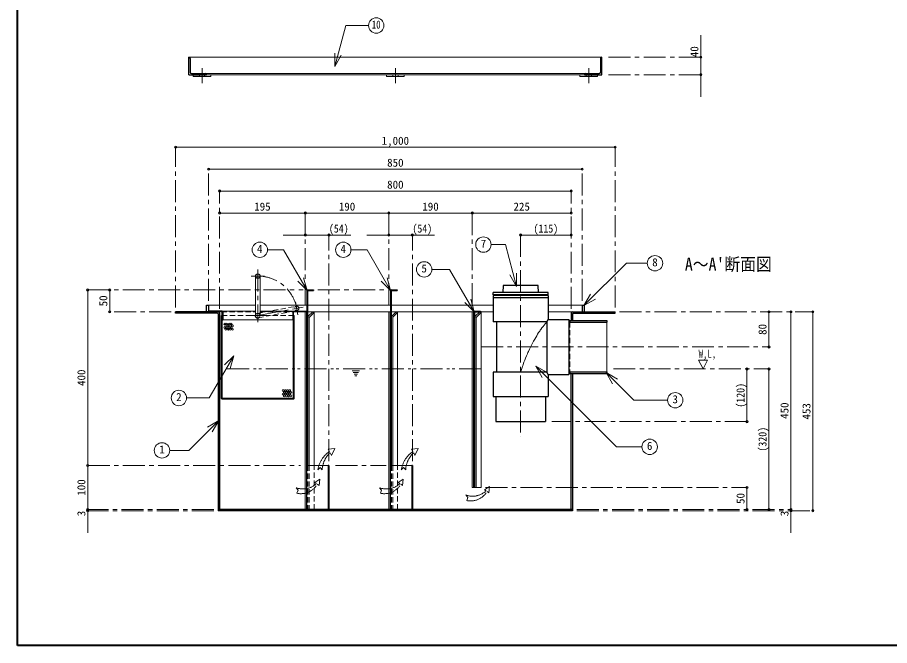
# Model space of a CAD drawing. Units: millimetres at full size, sheet at 1:10. Extents: x -2096 to 1954, y -1296 to 1514.
# Drawn here: x -2096 to -112, y -1296 to 135 of the extents above; entities that cross this region are included whole.
import ezdxf
from ezdxf.enums import TextEntityAlignment as Align

# ---------------------------------------------------------------- set-up
doc = ezdxf.new("R2010")
doc.units = ezdxf.units.MM
doc.header["$LTSCALE"] = 10
doc.header["$PDMODE"] = 32
doc.header["$PDSIZE"] = 5
for name, pattern in [('CHAIN1', [8, 5, -1, 1, -1]), ('DASHED1', [1.8, 1.2, -0.6]), ('DOUBLE_CHAIN1', [8.8, 5, -1, 0.6, -0.6, 0.6, -1])]:
    doc.linetypes.add(name, pattern=pattern)
doc.layers.add('0-0_ﾚｲﾔ1', color=4, linetype='Continuous', lineweight=9)
doc.styles.add('ＭＳ ゴシック', font='')
doc.styles.get('ＭＳ ゴシック').set_extended_font_data('MS Gothic')

msp = doc.modelspace()

# ---------------------------------------------------------------- linework, layer by layer
at = {"layer": '0-0_ﾚｲﾔ1', "color": 1, "lineweight": 40}
for p, q in [((-2096.22, -1295.95), (-2096.22, 1514.05)), ((1953.78, -1295.95), (-2096.22, -1295.95))]:
    msp.add_line(p, q, dxfattribs=at)
at = {"layer": '0-0_ﾚｲﾔ1', "color": 7, "lineweight": 18}
for p, q in [((-1374.26, 22.9), (-1349.29, 116.11)), ((-1349.29, 116.11), (-1297.29, 116.11)), ((-766.22, 44.05), (-1706.22, 44.05)), ((-1374.26, 22.9), (-1374.26, 52.9)), ((-1374.26, 22.9), (-1359.26, 48.88)), ((-1669.22, 7.05), (-803.22, 7.05)), ((-1666.22, 4.05), (-806.22, 4.05)), ((-1490.76, -394.58), (-1527.23, -394.58)), ((-1437.3, -487.18), (-1490.76, -394.58)), ((-1300.76, -394.58), (-1337.23, -394.58)), ((-1247.3, -487.18), (-1300.76, -394.58)), ((-1018.43, -382.78), (-986.01, -382.78)), ((-960.52, -477.88), (-986.01, -382.78)), ((-807.16, -521.84), (-710.6, -425.28)), ((-663, -425.28), (-710.6, -425.28)), ((-1554.22, -454.45), (-1554.22, -544.45)), ((-1544.22, -454.45), (-1544.22, -544.45)), ((-1153.21, -439.27), (-1112.79, -439.27)), ((-1056.97, -535.96), (-1112.79, -439.27)), ((-960.52, -477.88), (-975.52, -451.9)), ((-960.52, -477.88), (-960.52, -447.88)), ((-1437.3, -487.18), (-1458.52, -465.97)), ((-1437.3, -487.18), (-1445.07, -458.2)), ((-1247.3, -487.18), (-1268.52, -465.97)), ((-1247.3, -487.18), (-1255.07, -458.2)), ((-807.16, -521.84), (-792.16, -495.86)), ((-1056.97, -535.96), (-1078.18, -514.75)), ((-1056.97, -535.96), (-1064.73, -506.98)), ((-807.16, -521.84), (-781.18, -506.84)), ((-1441.22, -985.95), (-1441.22, -535.95)), ((-1439.22, -535.95), (-1438.22, -535.95)), ((-1438.22, -985.95), (-1438.22, -535.95)), ((-1435.22, -548.2), (-1435.22, -885.95)), ((-1434.34, -546.08), (-1424.22, -535.95)), ((-1432.22, -548.82), (-1432.22, -885.95)), ((-1431.78, -547.76), (-1422.09, -538.08)), ((-1424.22, -535.95), (-1422.09, -538.08)), ((-1251.22, -535.95), (-1248.22, -535.95)), ((-1251.22, -985.95), (-1251.22, -535.95)), ((-1248.22, -985.95), (-1248.22, -535.95)), ((-1245.22, -548.2), (-1245.22, -885.95)), ((-1244.34, -546.08), (-1234.22, -535.95)), ((-1242.22, -548.82), (-1242.22, -885.95)), ((-1241.78, -547.76), (-1232.09, -538.08)), ((-1234.22, -535.95), (-1232.09, -538.08)), ((-1061.22, -535.95), (-1058.22, -535.95)), ((-1061.22, -935.95), (-1061.22, -535.95)), ((-1058.22, -935.95), (-1058.22, -535.95)), ((-1055.22, -548.2), (-1055.22, -935.95)), ((-1054.34, -546.08), (-1044.22, -535.95)), ((-1052.22, -548.82), (-1052.22, -935.95)), ((-1051.78, -547.76), (-1042.09, -538.08)), ((-1044.22, -535.95), (-1042.09, -538.08)), ((-755.22, -559.35), (-755.22, -672.55)), ((-1604.03, -635.78), (-1659.65, -732.12)), ((-1604.03, -635.78), (-1625.25, -656.99)), ((-1604.03, -635.78), (-1611.8, -664.76)), ((-546.22, -645.95), (-526.22, -645.95)), ((-536.22, -665.95), (-546.22, -645.95)), ((-536.22, -665.95), (-526.22, -645.95)), ((-916.92, -659.39), (-901.92, -685.37)), ((-916.92, -659.39), (-890.94, -674.39)), ((-916.92, -659.39), (-732.96, -843.35)), ((-756.8, -674.18), (-741.8, -700.16)), ((-756.8, -674.18), (-730.81, -689.18)), ((-1711.3, -732.12), (-1659.65, -732.12)), ((-1638.06, -783.58), (-1705.95, -851.46)), ((-1638.06, -783.58), (-1664.04, -798.58)), ((-1638.06, -783.58), (-1653.06, -809.56)), ((-1749.79, -851.46), (-1705.95, -851.46)), ((-675.06, -843.35), (-732.96, -843.35)), ((-1437.47, -885.95), (-1437.47, -985.95)), ((-1435.97, -885.95), (-1388.97, -885.95)), ((-1247.47, -885.95), (-1247.47, -985.95)), ((-1245.97, -885.95), (-1198.97, -885.95)), ((-1058.22, -935.95), (-1061.22, -935.95)), ((-1052.22, -935.95), (-1055.22, -935.95))]:
    msp.add_line(p, q, dxfattribs=at)
at = {"layer": '0-0_ﾚｲﾔ1'}
for p, q in [((-541.22, 94.05), (-541.22, -45.95)), ((-1696.22, 0.05), (-1696.22, 4.05)), ((-1696.22, 0.05), (-1656.22, 0.05)), ((-1656.22, 0.05), (-1656.22, 4.05)), ((-1256.22, 0.05), (-1256.22, 4.05)), ((-1256.22, 0.05), (-1216.22, 0.05)), ((-1216.22, 0.05), (-1216.22, 4.05)), ((-816.22, 0.05), (-816.22, 4.05)), ((-816.22, 0.05), (-776.22, 0.05)), ((-776.22, 0.05), (-776.22, 4.05)), ((-1736.22, -160.95), (-736.22, -160.95)), ((-811.22, -210.95), (-1661.22, -210.95)), ((-1636.22, -260.95), (-836.22, -260.95)), ((-1636.22, -310.95), (-1441.22, -310.95)), ((-1441.22, -310.95), (-1251.22, -310.95)), ((-1251.22, -310.95), (-1061.22, -310.95)), ((-1061.22, -310.95), (-836.22, -310.95)), ((-1491.22, -360.95), (-1337.47, -360.95)), ((-1301.22, -360.95), (-1147.47, -360.95)), ((-951.22, -360.95), (-836.22, -360.95)), ((-1936.22, -485.95), (-1936.22, -885.95)), ((-1886.22, -535.95), (-1886.22, -485.95)), ((-1661.22, -520.95), (-1554.22, -520.95)), ((-1630.72, -534.45), (-1554.22, -534.45)), ((-1544.22, -520.95), (-1437.47, -520.95)), ((-1544.22, -534.45), (-1467.72, -534.45)), ((-1435.97, -520.95), (-1247.47, -520.95)), ((-1245.97, -520.95), (-1013.72, -520.95)), ((-888.72, -520.95), (-811.22, -520.95)), ((-1629.22, -554.45), (-1469.22, -554.45)), ((-1438.22, -535.95), (-1437.47, -535.95)), ((-1435.97, -535.95), (-1251.22, -535.95)), ((-1421.22, -885.95), (-1421.22, -535.95)), ((-1248.22, -535.95), (-1247.47, -535.95)), ((-1245.97, -535.95), (-1061.22, -535.95)), ((-1231.22, -885.95), (-1231.22, -535.95)), ((-1058.22, -535.95), (-1057.47, -535.95)), ((-1042.47, -535.95), (-1013.72, -535.95)), ((-1041.22, -935.95), (-1041.22, -535.95)), ((-833.22, -535.95), (-888.72, -535.95)), ((-386.22, -535.95), (-386.22, -615.95)), ((-336.22, -535.95), (-336.22, -985.95)), ((-286.22, -988.95), (-286.22, -535.95)), ((-436.22, -785.95), (-436.22, -665.95)), ((-386.22, -665.95), (-386.22, -985.95)), ((-1936.22, -885.95), (-1936.22, -985.95)), ((-1058.22, -935.95), (-1057.47, -935.95)), ((-1055.97, -935.95), (-1055.22, -935.95)), ((-1052.22, -935.95), (-1041.22, -935.95)), ((-436.22, -985.95), (-436.22, -935.95)), ((-1936.22, -985.95), (-1936.22, -1038.95)), ((-336.22, -985.95), (-336.22, -1038.95))]:
    msp.add_line(p, q, dxfattribs=at)
at = {"layer": '0-0_ﾚｲﾔ1', "color": 5, "lineweight": 25}
for p, q in [((-1706.22, 4.05), (-1706.22, 44.05)), ((-1703.22, 41.05), (-1703.22, 10.05)), ((-769.22, 41.05), (-769.22, 10.05)), ((-766.22, 4.05), (-766.22, 44.05)), ((-1706.22, 4.05), (-1666.22, 4.05)), ((-1700.22, 7.05), (-1669.22, 7.05)), ((-806.22, 4.05), (-766.22, 4.05)), ((-803.22, 7.05), (-772.22, 7.05)), ((-1437.47, -487.45), (-1437.47, -885.95)), ((-1435.97, -485.95), (-1422.47, -485.95)), ((-1435.97, -488.2), (-1435.97, -885.95)), ((-1435.22, -487.45), (-1422.47, -487.45)), ((-1422.47, -485.95), (-1422.47, -487.45)), ((-1247.47, -487.45), (-1247.47, -885.95)), ((-1245.97, -485.95), (-1232.47, -485.95)), ((-1245.97, -488.2), (-1245.97, -885.95)), ((-1245.22, -487.45), (-1232.47, -487.45)), ((-1232.47, -485.95), (-1232.47, -487.45)), ((-888.72, -491.95), (-1013.72, -491.95)), ((-888.72, -497.45), (-888.72, -491.95)), ((-888.72, -498.45), (-1013.72, -498.45)), ((-1013.72, -498.45), (-1013.72, -558.45)), ((-1013.72, -503.45), (-888.72, -503.45)), ((-888.72, -498.45), (-888.72, -553.45)), ((-1661.22, -520.95), (-1661.22, -535.95)), ((-1467.72, -534.45), (-1439.22, -534.45)), ((-1439.22, -535.95), (-1439.22, -534.45)), ((-1055.97, -534.45), (-1042.47, -534.45)), ((-1042.47, -534.45), (-1042.47, -535.95)), ((-811.22, -520.95), (-806.22, -520.95)), ((-811.22, -520.95), (-811.22, -535.95)), ((-806.22, -535.95), (-806.22, -520.95)), ((-1736.22, -538.95), (-1736.22, -535.95)), ((-1631.47, -535.95), (-1736.22, -535.95)), ((-1640.72, -538.95), (-1736.22, -538.95)), ((-1639.22, -540.45), (-1639.22, -988.95)), ((-1636.22, -538.95), (-1636.22, -985.95)), ((-1631.72, -544.45), (-1630.72, -544.45)), ((-1631.72, -733.45), (-1631.72, -544.45)), ((-1630.72, -732.95), (-1630.72, -536.7)), ((-1630.72, -554.45), (-1629.22, -554.45)), ((-1629.22, -535.95), (-1629.22, -554.45)), ((-1469.22, -535.95), (-1469.22, -554.45)), ((-1469.22, -554.45), (-1467.72, -554.45)), ((-1467.72, -732.95), (-1467.72, -536.7)), ((-1467.72, -544.45), (-1466.72, -544.45)), ((-1439.22, -535.95), (-1466.97, -535.95)), ((-1466.72, -733.45), (-1466.72, -544.45)), ((-1057.47, -535.95), (-1057.47, -935.95)), ((-1055.97, -536.7), (-1055.97, -935.95)), ((-1055.22, -535.95), (-1042.47, -535.95)), ((-891.22, -558.45), (-888.72, -553.45)), ((-888.72, -553.45), (-841.22, -553.45)), ((-841.22, -553.45), (-841.22, -678.45)), ((-839.22, -555.45), (-755.22, -555.45)), ((-839.22, -555.45), (-839.22, -559.35)), ((-836.22, -538.95), (-836.22, -555.45)), ((-833.22, -535.95), (-736.22, -535.95)), ((-833.22, -540.45), (-833.22, -555.45)), ((-831.72, -538.95), (-736.22, -538.95)), ((-755.22, -555.45), (-755.22, -559.35)), ((-736.22, -538.95), (-736.22, -535.95)), ((-891.22, -558.45), (-1013.72, -558.45)), ((-1006.22, -558.45), (-1006.22, -673.45)), ((-891.22, -558.45), (-891.22, -673.45)), ((-841.22, -559.35), (-755.22, -559.35)), ((-891.22, -673.45), (-1013.72, -673.45)), ((-888.72, -678.45), (-891.22, -673.45)), ((-841.22, -672.55), (-755.22, -672.55)), ((-839.22, -672.55), (-839.22, -676.45)), ((-755.22, -672.55), (-755.22, -676.45)), ((-888.72, -678.45), (-841.22, -678.45)), ((-888.72, -678.45), (-888.72, -728.45)), ((-839.22, -676.45), (-755.22, -676.45)), ((-836.22, -985.95), (-836.22, -676.45)), ((-833.22, -676.45), (-833.22, -988.95)), ((-1468.22, -733.45), (-1630.22, -733.45)), ((-1007.72, -728.45), (-1007.72, -785.95)), ((-894.72, -728.45), (-894.72, -785.95)), ((-1467.72, -734.45), (-1630.72, -734.45)), ((-1007.72, -785.95), (-894.72, -785.95)), ((-1435.97, -885.95), (-1437.47, -885.95)), ((-1388.97, -885.95), (-1388.97, -985.95)), ((-1387.47, -885.95), (-1388.97, -885.95)), ((-1387.47, -885.95), (-1387.47, -985.95)), ((-1245.97, -885.95), (-1247.47, -885.95)), ((-1198.97, -885.95), (-1198.97, -985.95)), ((-1197.47, -885.95), (-1198.97, -885.95)), ((-1197.47, -885.95), (-1197.47, -985.95)), ((-1055.97, -935.95), (-1057.47, -935.95)), ((-833.22, -985.95), (-1639.22, -985.95)), ((-833.22, -988.95), (-1639.22, -988.95))]:
    msp.add_line(p, q, dxfattribs=at)
at = {"layer": '0-0_ﾚｲﾔ1', "linetype": 'CHAIN1'}
for p, q in [((-541.22, 44.05), (-751.22, 44.05)), ((-1676.22, -14.95), (-1676.22, 19.05)), ((-1236.22, -14.95), (-1236.22, 19.05)), ((-796.22, -14.95), (-796.22, 19.05)), ((-541.22, 4.05), (-751.22, 4.05)), ((-1736.22, -525.95), (-1736.22, -160.95)), ((-736.22, -525.95), (-736.22, -160.95)), ((-1661.22, -510.95), (-1661.22, -210.95)), ((-811.22, -510.95), (-811.22, -210.95)), ((-1636.22, -528.95), (-1636.22, -260.95)), ((-836.22, -528.95), (-836.22, -260.95)), ((-1441.22, -520.95), (-1441.22, -310.95)), ((-1251.22, -520.95), (-1251.22, -310.95)), ((-1061.22, -520.95), (-1061.22, -310.95)), ((-1387.47, -875.95), (-1387.47, -360.95)), ((-1197.47, -875.95), (-1197.47, -360.95)), ((-951.22, -360.95), (-951.22, -820.95)), ((-1564.22, -454.45), (-1534.22, -454.45)), ((-1549.22, -439.45), (-1549.22, -559.45)), ((-1936.22, -485.95), (-1445.97, -485.95)), ((-1412.47, -485.95), (-1255.97, -485.95)), ((-1457.99, -542.8), (-1463.46, -513.3)), ((-1549.22, -544.45), (-1445.98, -525.31)), ((-1746.22, -535.95), (-1886.22, -535.95)), ((-1564.22, -544.45), (-1534.22, -544.45)), ((-726.22, -535.95), (-286.22, -535.95)), ((-1041.22, -615.95), (-386.22, -615.95)), ((-740.22, -665.95), (-386.22, -665.95)), ((-436.22, -785.95), (-880.22, -785.95)), ((-1936.22, -885.95), (-1452.47, -885.95)), ((-1372.47, -885.95), (-1257.47, -885.95)), ((-1031.22, -935.95), (-436.22, -935.95)), ((-1649.22, -985.95), (-1936.22, -985.95)), ((-1649.22, -988.95), (-1936.22, -988.95)), ((-823.22, -985.95), (-336.22, -985.95)), ((-823.22, -988.95), (-286.22, -988.95))]:
    msp.add_line(p, q, dxfattribs=at)
at = {"layer": '0-0_ﾚｲﾔ1', "linetype": 'DASHED1'}
for p, q in [((-1682.22, 0.05), (-1682.22, 4.05)), ((-1670.22, 0.05), (-1670.22, 4.05)), ((-1242.22, 0.05), (-1242.22, 4.05)), ((-1230.22, 0.05), (-1230.22, 4.05)), ((-802.22, 0.05), (-802.22, 4.05)), ((-790.22, 0.05), (-790.22, 4.05)), ((-1550.13, -539.54), (-1461.64, -523.13)), ((-1548.3, -549.37), (-1459.81, -532.96)), ((-1631.47, -535.95), (-1554.22, -535.95)), ((-1630.72, -544.45), (-1564.22, -544.45)), ((-1544.22, -535.95), (-1466.97, -535.95)), ((-1467.72, -544.45), (-1534.22, -544.45)), ((-839.22, -559.35), (-839.22, -672.55)), ((-1435.97, -885.95), (-1435.97, -985.95)), ((-1435.22, -885.95), (-1435.22, -985.95)), ((-1432.22, -885.95), (-1432.22, -985.95)), ((-1421.22, -985.95), (-1421.22, -885.95)), ((-1245.97, -885.95), (-1245.97, -985.95)), ((-1245.22, -885.95), (-1245.22, -985.95)), ((-1242.22, -885.95), (-1242.22, -985.95)), ((-1231.22, -985.95), (-1231.22, -885.95))]:
    msp.add_line(p, q, dxfattribs=at)
at = {"layer": '0-0_ﾚｲﾔ1', "linetype": 'DOUBLE_CHAIN1'}
for p, q in [((-1041.22, -665.95), (-1626.22, -665.95)), ((-1318.22, -669.95), (-1334.22, -669.95)), ((-1320.22, -673.95), (-1332.22, -673.95)), ((-1322.22, -677.95), (-1330.22, -677.95)), ((-1324.22, -681.95), (-1328.22, -681.95)), ((-1386.28, -854.17), (-1389.33, -848.42)), ((-1196.28, -854.17), (-1199.33, -848.42)), ((-1384.61, -856.96), (-1381.75, -863.14)), ((-1194.61, -856.96), (-1191.75, -863.14)), ((-1419.58, -924.57), (-1408.4, -916.93)), ((-1419.58, -924.57), (-1416.11, -926.97)), ((-1414.07, -928.39), (-1409.89, -931.28)), ((-1409.89, -931.28), (-1408.4, -916.93)), ((-1229.58, -924.57), (-1218.4, -916.93)), ((-1229.58, -924.57), (-1226.11, -926.97)), ((-1224.07, -928.39), (-1219.89, -931.28)), ((-1219.89, -931.28), (-1218.4, -916.93)), ((-1033.14, -941.05), (-1021.97, -933.41)), ((-1033.14, -941.05), (-1029.67, -943.45)), ((-1027.63, -944.86), (-1023.46, -947.75)), ((-1023.46, -947.75), (-1021.97, -933.41))]:
    msp.add_line(p, q, dxfattribs=at)
at = {"layer": '0-0_ﾚｲﾔ1', "color": 5, "lineweight": 25}
for points in [[(-910.72, -491.95), (-911.22, -475.95), (-991.22, -475.95), (-991.72, -491.95)], [(-888.72, -497.45), (-1013.72, -497.45), (-1013.72, -491.95)], [(-1666.22, -535.95), (-1666.22, -520.95), (-1661.22, -520.95)], [(-1630.72, -534.45), (-1659.22, -534.45), (-1659.22, -535.95)], [(-1013.72, -673.45), (-1013.72, -728.45), (-888.72, -728.45)]]:
    msp.add_lwpolyline(points, dxfattribs=at)
at = {"layer": '0-0_ﾚｲﾔ1'}
msp.add_lwpolyline([(-891.22, -558.45), (-892.69, -560.24), (-895.23, -563.32), (-897.75, -566.42), (-900.24, -569.55), (-902.68, -572.7), (-905.06, -575.9), (-906.41, -577.78), (-907.82, -579.81), (-910.19, -583.35), (-912.49, -586.95), (-914.71, -590.59), (-916.88, -594.27), (-918.99, -597.99), (-920.2, -600.15), (-921.65, -602.79), (-924.11, -607.36), (-926.51, -611.95), (-928.85, -616.58), (-931.13, -621.23), (-933.35, -625.92), (-934.6, -628.65), (-935.86, -631.43), (-937.96, -636.24), (-939.98, -641.08), (-941.93, -645.96), (-943.79, -650.87), (-945.57, -655.81), (-946.56, -658.69), (-947.02, -660.07), (-947.8, -662.46), (-948.56, -664.85), (-949.31, -667.25), (-950.05, -669.66), (-950.79, -672.06), (-951.22, -673.45)], dxfattribs=at)
at = {"layer": '0-0_ﾚｲﾔ1', "color": 7, "lineweight": 18}
msp.add_lwpolyline([(-756.8, -674.18), (-693.8, -737.18), (-616.92, -737.18)], dxfattribs=at)
at = {"layer": '0-0_ﾚｲﾔ1', "linetype": 'DOUBLE_CHAIN1'}
for points in [[(-1389.33, -848.42), (-1374.17, -847.52), (-1381.75, -863.14)], [(-1199.33, -848.42), (-1184.17, -847.52), (-1191.75, -863.14)], [(-1412.69, -895.6), (-1407.57, -890.6), (-1402.81, -895.88)], [(-1222.69, -895.6), (-1217.57, -890.6), (-1212.81, -895.88)], [(-1461.98, -936.5), (-1457.7, -942.37), (-1460.14, -949.18)], [(-1271.98, -936.5), (-1267.7, -942.37), (-1270.14, -949.18)], [(-1075.54, -952.98), (-1071.27, -958.84), (-1073.7, -965.66)]]:
    msp.add_lwpolyline(points, dxfattribs=at)
at = {"layer": '0-0_ﾚｲﾔ1', "color": 7, "lineweight": 18}
for centre in [(-1279.79, 116.11), (-1035.93, -382.78), (-1544.73, -394.58), (-1354.73, -394.58), (-645.5, -425.28), (-1170.71, -439.27), (-1728.8, -732.12), (-599.42, -737.18), (-657.56, -843.35), (-1767.29, -851.46)]:
    msp.add_circle(centre, 17.5, dxfattribs=at)
at = {"layer": '0-0_ﾚｲﾔ1', "color": 5, "lineweight": 25}
msp.add_circle((-1549.22, -454.45), 5, dxfattribs=at)
at = {"layer": '0-0_ﾚｲﾔ1', "linetype": 'DASHED1'}
msp.add_circle((-1460.72, -528.05), 5, dxfattribs=at)
at = {"layer": '0-0_ﾚｲﾔ1'}
for centre in [(-1624.58, -563.71), (-1624.58, -571.71), (-1622.08, -567.71), (-1622.08, -575.71), (-1619.58, -563.71), (-1619.58, -571.71), (-1617.08, -567.71), (-1617.08, -575.71), (-1614.58, -563.71), (-1614.58, -571.71), (-1612.08, -567.71), (-1612.08, -575.71), (-1609.58, -563.71), (-1609.58, -571.71), (-1607.08, -567.71), (-1607.08, -575.71), (-1491.58, -715.26), (-1486.58, -715.26), (-1481.58, -715.26), (-1476.58, -715.26), (-1491.58, -723.26), (-1489.08, -719.26), (-1489.08, -727.26), (-1486.58, -723.26), (-1484.08, -719.26), (-1484.08, -727.26), (-1481.58, -723.26), (-1479.08, -719.26), (-1479.08, -727.26), (-1476.58, -723.26), (-1474.08, -719.26), (-1474.08, -727.26)]:
    msp.add_circle(centre, 2, dxfattribs=at)
at = {"layer": '0-0_ﾚｲﾔ1', "color": 5, "lineweight": 25}
for centre, radius, start, end in [((-1706.22, 41.05), 3, 0, 90), ((-766.22, 41.05), 3, 90, 180), ((-1700.22, 10.05), 3, 180, 270), ((-1669.22, 4.05), 3, 0, 90), ((-803.22, 4.05), 3, 90, 180), ((-772.22, 10.05), 3, 270, 0), ((-1435.97, -487.45), 1.5, 90, 180), ((-1435.22, -488.2), 0.75, 90, 180), ((-1245.97, -487.45), 1.5, 90, 180), ((-1245.22, -488.2), 0.75, 90, 180), ((-1630.72, -535.95), 1.5, 0, 90), ((-1467.72, -535.95), 1.5, 90, 180), ((-1055.97, -535.95), 1.5, 90, 180), ((-1640.72, -540.45), 1.5, 0, 90), ((-1639.22, -538.95), 3, 0, 90), ((-1631.47, -536.7), 0.75, 0, 90), ((-1466.97, -536.7), 0.75, 90, 180), ((-1055.22, -536.7), 0.75, 90, 180), ((-833.22, -538.95), 3, 90, 180), ((-831.72, -540.45), 1.5, 90, 180), ((-1630.72, -733.45), 1, 180, 270), ((-1630.22, -732.95), 0.5, 180, 270), ((-1468.22, -732.95), 0.5, 270, 0), ((-1467.72, -733.45), 1, 270, 0)]:
    msp.add_arc(centre, radius, start, end, dxfattribs=at)
at = {"layer": '0-0_ﾚｲﾔ1', "linetype": 'CHAIN1'}
msp.add_arc((-1549.22, -544.45), 90, 10.50384, 90, dxfattribs=at)
at = {"layer": '0-0_ﾚｲﾔ1', "linetype": 'DASHED1'}
for radius, start, end in [(6, 180, 0), (5, 0, 180)]:
    msp.add_arc((-1549.22, -544.45), radius, start, end, dxfattribs=at)
at = {"layer": '0-0_ﾚｲﾔ1', "color": 7, "lineweight": 18}
for centre, radius, start, end in [((-1549.22, -544.45), 5, 180, 0), ((-1432.22, -548.2), 3, 135, 180), ((-1430.72, -548.82), 1.5, 135, 180), ((-1242.22, -548.2), 3, 135, 180), ((-1240.72, -548.82), 1.5, 135, 180), ((-1052.22, -548.2), 3, 135, 180), ((-1050.72, -548.82), 1.5, 135, 180)]:
    msp.add_arc(centre, radius, start, end, dxfattribs=at)
at = {"layer": '0-0_ﾚｲﾔ1', "linetype": 'DOUBLE_CHAIN1'}
for centre, radius, start, end in [((-1351.86, -905.24), 61.59, 123.98307, 170.99646), ((-1346.56, -898.47), 56.31, 132.51176, 177.36854), ((-1161.86, -905.24), 61.59, 123.98307, 170.99646), ((-1156.56, -898.47), 56.31, 132.51176, 177.36854), ((-1446.56, -895.55), 43.76, 249.37581, 314.10079), ((-1451.3, -907.34), 42.76, 258.06872, 330.51954), ((-1256.56, -895.55), 43.76, 249.37581, 314.10079), ((-1261.3, -907.34), 42.76, 258.06872, 330.51954), ((-1060.13, -912.03), 43.76, 249.37581, 314.10079), ((-1064.86, -923.82), 42.76, 258.06872, 330.51954)]:
    msp.add_arc(centre, radius, start, end, dxfattribs=at)
at = {"layer": '0-0_ﾚｲﾔ1', "color": 1}
for p in [(-541.22, 44.05), (-541.22, 4.05), (-1736.22, -160.95), (-736.22, -160.95), (-1661.22, -210.95), (-811.22, -210.95), (-1636.22, -260.95), (-836.22, -260.95), (-1636.22, -310.95), (-1441.22, -310.95), (-1251.22, -310.95), (-1061.22, -310.95), (-836.22, -310.95), (-1441.22, -360.95), (-1387.47, -360.95), (-1251.22, -360.95), (-1197.47, -360.95), (-951.22, -360.95), (-836.22, -360.95), (-1936.22, -485.95), (-1886.22, -485.95), (-1886.22, -535.95), (-386.22, -535.95), (-336.22, -535.95), (-286.22, -535.95), (-386.22, -615.95), (-436.22, -665.95), (-386.22, -665.95), (-436.22, -785.95), (-1936.22, -885.95), (-436.22, -935.95), (-1936.22, -985.95), (-1936.22, -988.95), (-436.22, -985.95), (-386.22, -985.95), (-336.22, -985.95), (-336.22, -988.95), (-286.22, -988.95)]:
    msp.add_point(p, dxfattribs=at)

# ---------------------------------------------------------------- texts
at = {"layer": '0-0_ﾚｲﾔ1', "color": 7, "style": 'ＭＳ ゴシック'}
for s, height, width, p in [('10', 18.33, 0.8, (-1289.79, 103.61)), ('(54)', 18.33, 0.9, (-1387.47, -360.95)), ('(54)', 18.33, 0.9, (-1197.47, -360.95)), ('(115)', 18.33, 0.9, (-921.84, -360.95)), ("A～A'断面図", 29.33, 0.9, (-577.47, -450.95)), ('W,L,', 18.33, 0.8, (-546.22, -645.95))]:
    msp.add_text(s, height=height, dxfattribs=dict(at, width=width)).set_placement(p, align=Align.BOTTOM_LEFT)
for s, p in [('40', (-541.22, 44.05)), ('50', (-1886.22, -523.45)), ('80', (-386.22, -588.45)), ('400', (-1936.22, -704.7)), ('450', (-336.22, -779.7)), ('453', (-286.22, -781.2)), ('100', (-1936.22, -954.7)), ('50', (-436.22, -973.45)), ('3', (-1936.22, -1001.45)), ('3', (-336.22, -1001.45))]:
    msp.add_text(s, height=18.33, rotation=90, dxfattribs=at).set_placement(p, align=Align.BOTTOM_LEFT)
for s, p in [('1,000', (-1267.47, -160.95)), ('850', (-1254.97, -210.95)), ('800', (-1254.97, -260.95)), ('195', (-1557.47, -310.95)), ('190', (-1364.97, -310.95)), ('190', (-1174.97, -310.95)), ('225', (-967.47, -310.95)), ('7', (-1042.18, -395.28)), ('4', (-1550.98, -407.08)), ('4', (-1360.98, -407.08)), ('8', (-651.75, -437.78)), ('5', (-1176.96, -451.77)), ('2', (-1735.05, -744.62)), ('3', (-605.67, -749.68)), ('6', (-663.81, -855.85)), ('1', (-1773.54, -863.96))]:
    msp.add_text(s, height=18.33, dxfattribs=at).set_placement(p, align=Align.BOTTOM_LEFT)
at = {"layer": '0-0_ﾚｲﾔ1', "color": 7, "style": 'ＭＳ ゴシック', "width": 0.9}
for s, p in [('(120)', (-436.22, -754.08)), ('(320)', (-386.22, -854.08))]:
    msp.add_text(s, height=18.33, rotation=90, dxfattribs=at).set_placement(p, align=Align.BOTTOM_LEFT)

doc.saveas('drawing.dxf')
